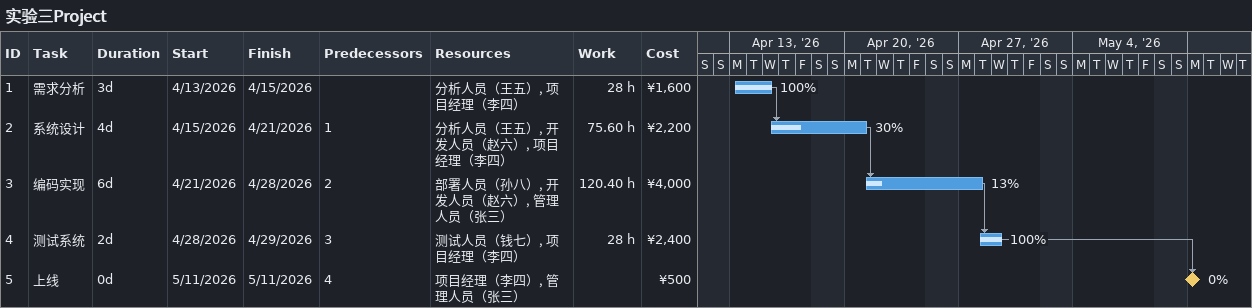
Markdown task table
实验三Project

| ID | Task | Duration | Start | Finish | Predecessors | Resources | % complete | Work (h) | Cost (¥) |
|---|---|---|---|---|---|---|---|---|---|
| 1 | 需求分析 | 3d | 2026-04-13 | 2026-04-15 |  | 分析人员（王五）, 项目经理（李四） | 100 | 28 | 1600 |
| 2 | 系统设计 | 4d | 2026-04-15 | 2026-04-21 | 1 | 分析人员（王五）, 开发人员（赵六）, 项目经理（李四） | 30 | 75.60 | 2200 |
| 3 | 编码实现 | 6d | 2026-04-21 | 2026-04-28 | 2 | 部署人员（孙八）, 开发人员（赵六）, 管理人员（张三） | 13 | 120.40 | 4000 |
| 4 | 测试系统 | 2d | 2026-04-28 | 2026-04-29 | 3 | 测试人员（钱七）, 项目经理（李四） | 100 | 28 | 2400 |
| 5 | 上线 | 0d | 2026-05-11 | 2026-05-11 | 4 | 项目经理（李四）, 管理人员（张三） | 0 |  | 500 |
